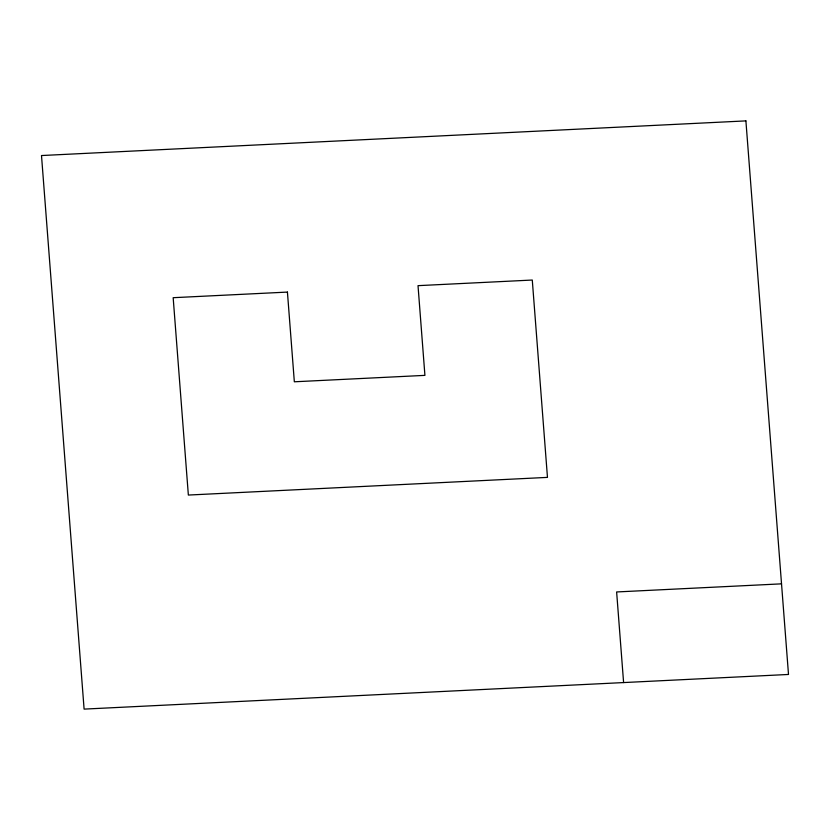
<?xml version="1.0" encoding="UTF-8"?>
<svg xmlns="http://www.w3.org/2000/svg" width="830" height="830" viewBox="0 0 830 830"><rect width="100%" height="100%" fill="white"/><g stroke="black" fill="none" stroke-linecap="round" stroke-linejoin="round"><path stroke-width="1.25" d="M781.528 583.843L616.628 591.956L623.6 682.571M745.9 120.89L41.5 155.542L84.1 709.111L788.5 674.458L745.9 120.89M287.429 292.087L173.169 297.7L188.358 495.054L547.468 477.385L532.279 280.042L418.019 285.655L424.919 375.368L294.339 381.79L287.429 292.087"/></g></svg>
